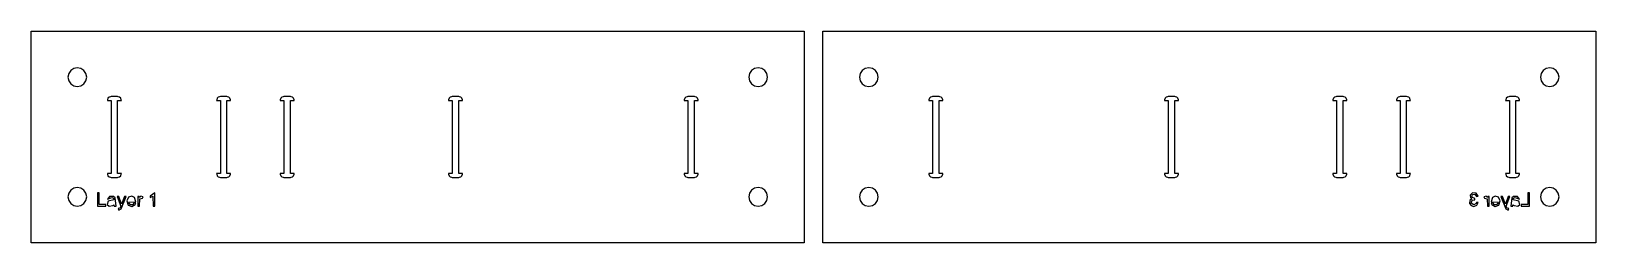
# Model space of a CAD drawing. Header units: metres. Extents: x -16 to 403, y 33 to 89.
import ezdxf

# ---------------------------------------------------------------- set-up
doc = ezdxf.new("R2010")
doc.units = ezdxf.units.M

msp = doc.modelspace()

# ---------------------------------------------------------------- linework, layer by layer
for points in [[(190.97, 89.27), (190.97, 32.65), (-15.65, 32.65), (-15.65, 89.27), (190.97, 89.27)], [(195.97, 89.27), (402.58, 89.27), (402.58, 32.65), (195.97, 32.65), (195.97, 89.27)], [(-5.11, 78.73), (-5.65, 77.92), (-5.84, 76.96), (-5.65, 76), (-5.11, 75.19), (-4.3, 74.65), (-3.34, 74.46), (-2.38, 74.65), (-1.57, 75.19), (-1.03, 76), (-0.84, 76.96), (-1.03, 77.92), (-1.57, 78.73), (-2.38, 79.27), (-3.34, 79.46), (-4.3, 79.27), (-5.11, 78.73)], [(176.89, 78.73), (176.35, 77.92), (176.16, 76.96), (176.35, 76), (176.89, 75.19), (177.7, 74.65), (178.66, 74.46), (179.62, 74.65), (180.43, 75.19), (180.97, 76), (181.16, 76.96), (180.97, 77.92), (180.43, 78.73), (179.62, 79.27), (178.66, 79.46), (177.7, 79.27), (176.89, 78.73)], [(206.51, 78.73), (205.97, 77.92), (205.78, 76.96), (205.97, 76), (206.51, 75.19), (207.32, 74.65), (208.28, 74.46), (209.23, 74.65), (210.04, 75.19), (210.59, 76), (210.78, 76.96), (210.59, 77.92), (210.04, 78.73), (209.23, 79.27), (208.28, 79.46), (207.32, 79.27), (206.51, 78.73)], [(388.51, 78.73), (387.97, 77.92), (387.78, 76.96), (387.97, 76), (388.51, 75.19), (389.32, 74.65), (390.28, 74.46), (391.23, 74.65), (392.04, 75.19), (392.59, 76), (392.78, 76.96), (392.59, 77.92), (392.04, 78.73), (391.23, 79.27), (390.28, 79.46), (389.32, 79.27), (388.51, 78.73)], [(4.7, 51.16), (4.72, 50.97), (4.72, 50.97), (4.86, 50.61), (4.86, 50.61), (5.14, 50.33), (5.14, 50.33), (5.5, 50.18), (5.5, 50.18), (5.7, 50.16), (7.43, 50.16), (7.62, 50.18), (7.62, 50.18), (7.98, 50.33), (7.98, 50.33), (8.26, 50.61), (8.26, 50.61), (8.41, 50.97), (8.41, 50.97), (8.43, 51.16), (7.43, 51.16), (7.43, 70.76), (7.43, 70.76), (8.43, 70.76), (8.41, 70.95), (8.41, 70.95), (8.26, 71.32), (8.26, 71.32), (7.98, 71.59), (7.98, 71.59), (7.62, 71.74), (7.62, 71.74), (7.43, 71.76), (5.7, 71.76), (5.5, 71.74), (5.5, 71.74), (5.14, 71.59), (5.14, 71.59), (4.86, 71.32), (4.86, 71.32), (4.72, 70.95), (4.72, 70.95), (4.7, 70.76), (5.7, 70.76), (5.7, 70.76), (5.7, 51.16), (4.7, 51.16)], [(34.9, 51.16), (33.9, 51.16), (33.92, 50.97), (33.92, 50.97), (34.06, 50.61), (34.06, 50.61), (34.34, 50.33), (34.34, 50.33), (34.7, 50.18), (34.7, 50.18), (34.9, 50.16), (36.63, 50.16), (36.82, 50.18), (36.82, 50.18), (37.18, 50.33), (37.18, 50.33), (37.46, 50.61), (37.46, 50.61), (37.61, 50.97), (37.61, 50.97), (37.63, 51.16), (36.63, 51.16), (36.63, 70.76), (36.63, 70.76), (37.63, 70.76), (37.61, 70.95), (37.61, 70.95), (37.46, 71.32), (37.46, 71.32), (37.18, 71.59), (37.18, 71.59), (36.82, 71.74), (36.82, 71.74), (36.63, 71.76), (34.9, 71.76), (34.7, 71.74), (34.7, 71.74), (34.34, 71.59), (34.34, 71.59), (34.06, 71.32), (34.06, 71.32), (33.92, 70.95), (33.92, 70.95), (33.9, 70.76), (34.9, 70.76), (34.9, 70.76), (34.9, 51.16)], [(51.9, 51.16), (50.9, 51.16), (50.92, 50.97), (50.92, 50.97), (51.06, 50.61), (51.06, 50.61), (51.34, 50.33), (51.34, 50.33), (51.7, 50.18), (51.7, 50.18), (51.9, 50.16), (53.63, 50.16), (53.82, 50.18), (53.82, 50.18), (54.18, 50.33), (54.18, 50.33), (54.46, 50.61), (54.46, 50.61), (54.61, 50.97), (54.61, 50.97), (54.63, 51.16), (53.63, 51.16), (53.63, 70.76), (53.63, 70.76), (54.63, 70.76), (54.61, 70.95), (54.61, 70.95), (54.46, 71.32), (54.46, 71.32), (54.18, 71.59), (54.18, 71.59), (53.82, 71.74), (53.82, 71.74), (53.63, 71.76), (51.9, 71.76), (51.7, 71.74), (51.7, 71.74), (51.34, 71.59), (51.34, 71.59), (51.06, 71.32), (51.06, 71.32), (50.92, 70.95), (50.92, 70.95), (50.9, 70.76), (51.9, 70.76), (51.9, 70.76), (51.9, 51.16)], [(96.9, 51.16), (95.9, 51.16), (95.92, 50.97), (95.92, 50.97), (96.06, 50.61), (96.06, 50.61), (96.34, 50.33), (96.34, 50.33), (96.7, 50.18), (96.7, 50.18), (96.9, 50.16), (98.63, 50.16), (98.82, 50.18), (98.82, 50.18), (99.18, 50.33), (99.18, 50.33), (99.46, 50.61), (99.46, 50.61), (99.61, 50.97), (99.61, 50.97), (99.63, 51.16), (98.63, 51.16), (98.63, 70.76), (98.63, 70.76), (99.63, 70.76), (99.61, 70.95), (99.61, 70.95), (99.46, 71.32), (99.46, 71.32), (99.18, 71.59), (99.18, 71.59), (98.82, 71.74), (98.82, 71.74), (98.63, 71.76), (96.9, 71.76), (96.7, 71.74), (96.7, 71.74), (96.34, 71.59), (96.34, 71.59), (96.06, 71.32), (96.06, 71.32), (95.92, 70.95), (95.92, 70.95), (95.9, 70.76), (96.9, 70.76), (96.9, 70.76), (96.9, 51.16)], [(159.9, 51.16), (158.9, 51.16), (158.92, 50.97), (158.92, 50.97), (159.06, 50.61), (159.06, 50.61), (159.34, 50.33), (159.34, 50.33), (159.7, 50.18), (159.7, 50.18), (159.9, 50.16), (161.63, 50.16), (161.82, 50.18), (161.82, 50.18), (162.18, 50.33), (162.18, 50.33), (162.46, 50.61), (162.46, 50.61), (162.61, 50.97), (162.61, 50.97), (162.63, 51.16), (161.63, 51.16), (161.63, 70.76), (161.63, 70.76), (162.63, 70.76), (162.61, 70.95), (162.61, 70.95), (162.46, 71.32), (162.46, 71.32), (162.18, 71.59), (162.18, 71.59), (161.82, 71.74), (161.82, 71.74), (161.63, 71.76), (159.9, 71.76), (159.7, 71.74), (159.7, 71.74), (159.34, 71.59), (159.34, 71.59), (159.06, 71.32), (159.06, 71.32), (158.92, 70.95), (158.92, 70.95), (158.9, 70.76), (159.9, 70.76), (159.9, 70.76), (159.9, 51.16)], [(228.02, 70.95), (228.02, 70.95), (227.87, 71.32), (227.87, 71.32), (227.6, 71.59), (227.6, 71.59), (227.24, 71.74), (227.24, 71.74), (227.04, 71.76), (225.31, 71.76), (225.12, 71.74), (225.12, 71.74), (224.76, 71.59), (224.76, 71.59), (224.48, 71.32), (224.48, 71.32), (224.33, 70.95), (224.33, 70.95), (224.31, 70.76), (225.31, 70.76), (225.31, 70.76), (225.31, 51.16), (224.31, 51.16), (224.33, 50.97), (224.33, 50.97), (224.48, 50.61), (224.48, 50.61), (224.76, 50.33), (224.76, 50.33), (225.12, 50.18), (225.12, 50.18), (225.31, 50.16), (227.04, 50.16), (227.24, 50.18), (227.24, 50.18), (227.6, 50.33), (227.6, 50.33), (227.87, 50.61), (227.87, 50.61), (228.02, 50.97), (228.02, 50.97), (228.04, 51.16), (227.04, 51.16), (227.04, 70.76), (227.04, 70.76), (228.04, 70.76), (228.02, 70.95)], [(291.02, 70.95), (291.02, 70.95), (290.87, 71.32), (290.87, 71.32), (290.6, 71.59), (290.6, 71.59), (290.24, 71.74), (290.24, 71.74), (290.04, 71.76), (288.31, 71.76), (288.12, 71.74), (288.12, 71.74), (287.76, 71.59), (287.76, 71.59), (287.48, 71.32), (287.48, 71.32), (287.33, 70.95), (287.33, 70.95), (287.31, 70.76), (288.31, 70.76), (288.31, 70.76), (288.31, 51.16), (287.31, 51.16), (287.33, 50.97), (287.33, 50.97), (287.48, 50.61), (287.48, 50.61), (287.76, 50.33), (287.76, 50.33), (288.12, 50.18), (288.12, 50.18), (288.31, 50.16), (290.04, 50.16), (290.24, 50.18), (290.24, 50.18), (290.6, 50.33), (290.6, 50.33), (290.87, 50.61), (290.87, 50.61), (291.02, 50.97), (291.02, 50.97), (291.04, 51.16), (290.04, 51.16), (290.04, 70.76), (290.04, 70.76), (291.04, 70.76), (291.02, 70.95)], [(336.02, 70.95), (336.02, 70.95), (335.87, 71.32), (335.87, 71.32), (335.6, 71.59), (335.6, 71.59), (335.24, 71.74), (335.24, 71.74), (335.04, 71.76), (333.31, 71.76), (333.12, 71.74), (333.12, 71.74), (332.76, 71.59), (332.76, 71.59), (332.48, 71.32), (332.48, 71.32), (332.33, 70.95), (332.33, 70.95), (332.31, 70.76), (333.31, 70.76), (333.31, 70.76), (333.31, 51.16), (332.31, 51.16), (332.33, 50.97), (332.33, 50.97), (332.48, 50.61), (332.48, 50.61), (332.76, 50.33), (332.76, 50.33), (333.12, 50.18), (333.12, 50.18), (333.31, 50.16), (335.04, 50.16), (335.24, 50.18), (335.24, 50.18), (335.6, 50.33), (335.6, 50.33), (335.87, 50.61), (335.87, 50.61), (336.02, 50.97), (336.02, 50.97), (336.04, 51.16), (335.04, 51.16), (335.04, 70.76), (335.04, 70.76), (336.04, 70.76), (336.02, 70.95)], [(353.02, 70.95), (353.02, 70.95), (352.87, 71.32), (352.87, 71.32), (352.6, 71.59), (352.6, 71.59), (352.24, 71.74), (352.24, 71.74), (352.04, 71.76), (350.31, 71.76), (350.12, 71.74), (350.12, 71.74), (349.76, 71.59), (349.76, 71.59), (349.48, 71.32), (349.48, 71.32), (349.33, 70.95), (349.33, 70.95), (349.31, 70.76), (350.31, 70.76), (350.31, 70.76), (350.31, 51.16), (349.31, 51.16), (349.33, 50.97), (349.33, 50.97), (349.48, 50.61), (349.48, 50.61), (349.76, 50.33), (349.76, 50.33), (350.12, 50.18), (350.12, 50.18), (350.31, 50.16), (352.04, 50.16), (352.24, 50.18), (352.24, 50.18), (352.6, 50.33), (352.6, 50.33), (352.87, 50.61), (352.87, 50.61), (353.02, 50.97), (353.02, 50.97), (353.04, 51.16), (352.04, 51.16), (352.04, 70.76), (352.04, 70.76), (353.04, 70.76), (353.02, 70.95)], [(382.24, 70.76), (382.22, 70.95), (382.22, 70.95), (382.07, 71.32), (382.07, 71.32), (381.8, 71.59), (381.8, 71.59), (381.44, 71.74), (381.44, 71.74), (381.24, 71.76), (379.51, 71.76), (379.32, 71.74), (379.32, 71.74), (378.96, 71.59), (378.96, 71.59), (378.68, 71.32), (378.68, 71.32), (378.53, 70.95), (378.53, 70.95), (378.51, 70.76), (379.51, 70.76), (379.51, 70.76), (379.51, 51.16), (378.51, 51.16), (378.53, 50.97), (378.53, 50.97), (378.68, 50.61), (378.68, 50.61), (378.96, 50.33), (378.96, 50.33), (379.32, 50.18), (379.32, 50.18), (379.51, 50.16), (381.24, 50.16), (381.44, 50.18), (381.44, 50.18), (381.8, 50.33), (381.8, 50.33), (382.07, 50.61), (382.07, 50.61), (382.22, 50.97), (382.22, 50.97), (382.24, 51.16), (381.24, 51.16), (381.24, 70.76), (381.24, 70.76), (382.24, 70.76)], [(-5.11, 46.73), (-5.65, 45.92), (-5.84, 44.96), (-5.65, 44), (-5.11, 43.19), (-4.3, 42.65), (-3.34, 42.46), (-2.38, 42.65), (-1.57, 43.19), (-1.03, 44), (-0.84, 44.96), (-1.03, 45.92), (-1.57, 46.73), (-2.38, 47.27), (-3.34, 47.46), (-4.3, 47.27), (-5.11, 46.73)], [(2.03, 46.04), (2.03, 42.46), (4.26, 42.46), (4.26, 42.88), (2.5, 42.88), (2.5, 46.04), (2.03, 46.04)], [(16.1, 44.73), (16.84, 45.14), (16.98, 42.46), (17.42, 42.46), (17.42, 46.05), (16.1, 45.16), (16.1, 44.73)], [(176.89, 46.73), (176.35, 45.92), (176.16, 44.96), (176.35, 44), (176.89, 43.19), (177.7, 42.65), (178.66, 42.46), (179.62, 42.65), (180.43, 43.19), (180.97, 44), (181.16, 44.96), (180.97, 45.92), (180.43, 46.73), (179.62, 47.27), (178.66, 47.46), (177.7, 47.27), (176.89, 46.73)], [(206.51, 46.73), (205.97, 45.92), (205.78, 44.96), (205.97, 44), (206.51, 43.19), (207.32, 42.65), (208.28, 42.46), (209.23, 42.65), (210.04, 43.19), (210.59, 44), (210.78, 44.96), (210.59, 45.92), (210.04, 46.73), (209.23, 47.27), (208.28, 47.46), (207.32, 47.27), (206.51, 46.73)], [(382.67, 42.46), (384.91, 42.46), (384.91, 46.04), (384.44, 46.04), (384.44, 42.88), (382.67, 42.88), (382.67, 42.46)], [(388.51, 46.73), (387.97, 45.92), (387.78, 44.96), (387.97, 44), (388.51, 43.19), (389.32, 42.65), (390.28, 42.46), (391.23, 42.65), (392.04, 43.19), (392.59, 44), (392.78, 44.96), (392.59, 45.92), (392.04, 46.73), (391.23, 47.27), (390.28, 47.46), (389.32, 47.27), (388.51, 46.73)], [(4.7, 44.31), (5.93, 44.74), (6.35, 44.55), (6.43, 44.11), (4.94, 43.75), (4.66, 42.9), (5.2, 42.44), (6.18, 42.58), (6.46, 42.78), (6.55, 42.46), (7.01, 42.46), (6.82, 44.64), (6.32, 45.06), (5.28, 45.02), (4.7, 44.31)], [(8.04, 41.93), (7.59, 41.85), (7.74, 41.41), (8.4, 41.75), (9.68, 45.05), (9.24, 45.05), (8.5, 42.95), (7.78, 45.05), (7.3, 45.05), (8.29, 42.46), (8.04, 41.93)], [(12.29, 43.65), (11.97, 44.76), (11.22, 45.11), (10.31, 44.82), (9.91, 43.86), (10.24, 42.75), (11.23, 42.4), (12.13, 42.89), (12.28, 43.24), (11.83, 43.3), (11.45, 42.83), (10.85, 42.82), (10.37, 43.56), (12.29, 43.65)], [(13.67, 45.1), (13.28, 44.76), (13.22, 45.05), (12.83, 45.05), (12.83, 42.46), (13.27, 42.46), (13.39, 44.44), (14.09, 44.56), (14.24, 44.97), (13.67, 45.1)], [(370.64, 45.9), (369.66, 45.99), (369.04, 45.36), (369.08, 44.78), (369.5, 44.4), (368.91, 43.95), (368.88, 43.17), (369.31, 42.61), (370.03, 42.4), (370.82, 42.68), (371.17, 43.41), (370.73, 43.46), (370.63, 43.14), (369.97, 42.76), (369.33, 43.27), (369.53, 44.04), (370.3, 44.16), (370.25, 44.54), (369.51, 44.87), (369.62, 45.53), (370.23, 45.67), (370.69, 45.05), (371.13, 45.13), (370.64, 45.9)], [(373.67, 42.46), (374.11, 42.46), (374.11, 45.05), (373.71, 45.05), (373.65, 44.76), (373.27, 45.1), (372.7, 44.97), (372.85, 44.56), (373.55, 44.44), (373.67, 42.46)], [(375.11, 43.3), (374.66, 43.24), (374.81, 42.89), (375.71, 42.4), (376.7, 42.75), (377.03, 43.86), (376.63, 44.82), (375.72, 45.11), (374.97, 44.76), (374.64, 43.65), (376.57, 43.56), (376.09, 42.82), (375.49, 42.83), (375.11, 43.3)], [(378.43, 42.95), (377.7, 45.05), (377.26, 45.05), (378.54, 41.75), (379.2, 41.41), (379.34, 41.85), (378.9, 41.93), (378.65, 42.46), (379.63, 45.05), (379.16, 45.05), (378.43, 42.95)], [(379.93, 42.46), (380.39, 42.46), (380.47, 42.78), (380.76, 42.58), (381.74, 42.44), (382.28, 42.9), (382, 43.75), (380.51, 44.11), (380.59, 44.55), (381.01, 44.74), (382.24, 44.31), (381.66, 45.02), (380.62, 45.06), (380.12, 44.64), (379.93, 42.46)]]:
    msp.add_lwpolyline(points)

doc.saveas('drawing.dxf')
